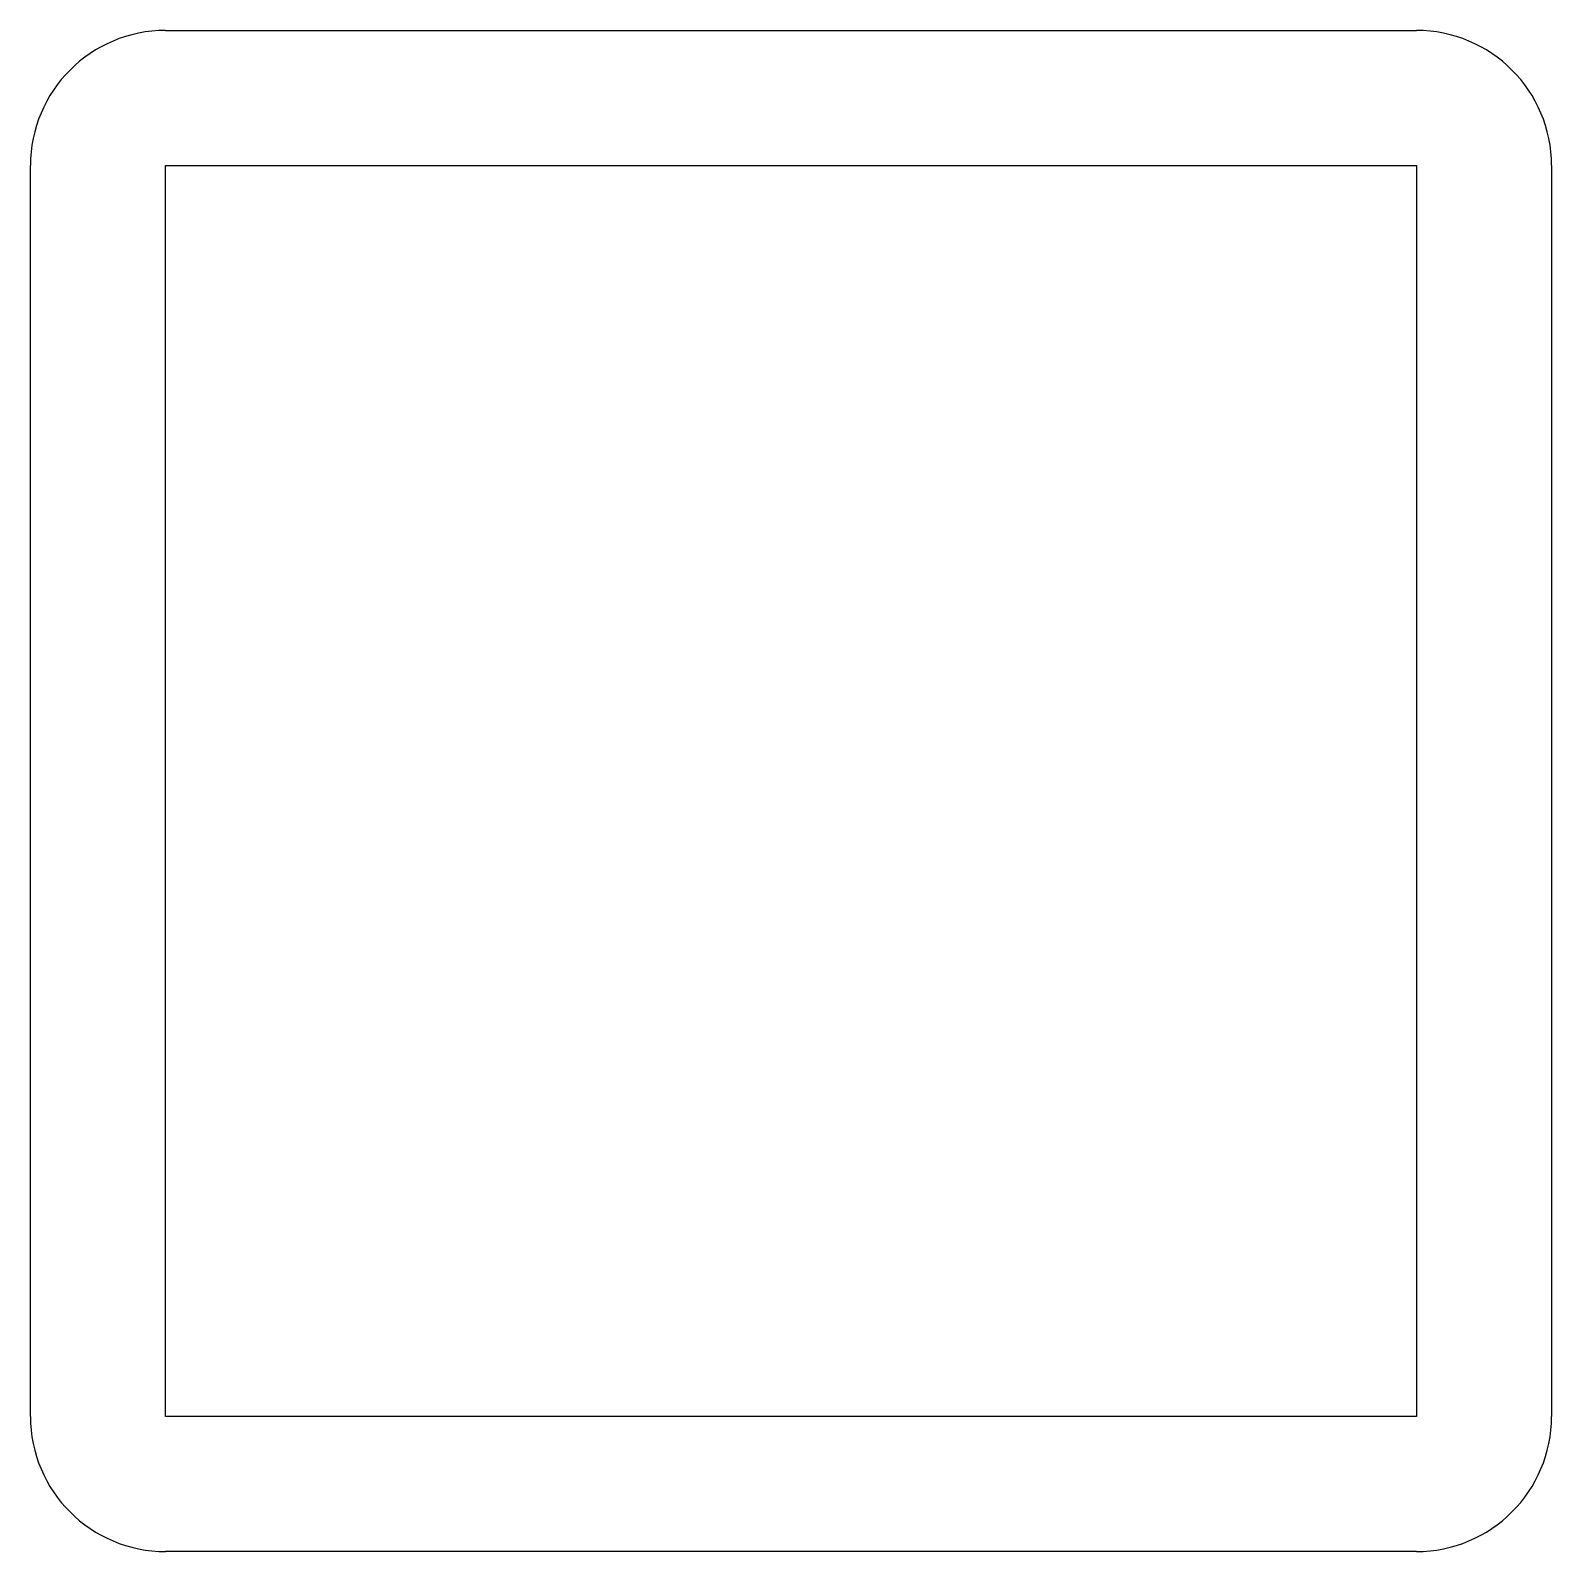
# Model space of a CAD drawing. Extents: x -22.5 to 22.5, y 0 to 45.
import ezdxf

# ---------------------------------------------------------------- set-up
doc = ezdxf.new("R2010")
doc.units = 0

msp = doc.modelspace()

# ---------------------------------------------------------------- linework, layer by layer
for p, q in [((-18.5, 45), (18.5, 45)), ((-22.5, 4), (-22.5, 41)), ((-18.5, 41), (18.5, 41)), ((-18.5, 4), (-18.5, 41)), ((18.5, 41), (18.5, 4)), ((22.5, 41), (22.5, 4)), ((18.5, 4), (-18.5, 4)), ((18.5, 0), (-18.5, 0))]:
    msp.add_line(p, q)
for centre, start, end in [((-18.5, 41), 90, 180), ((18.5, 41), 0, 90), ((-18.5, 4), 180, 270), ((18.5, 4), 270, 0)]:
    msp.add_arc(centre, 4, start, end)

doc.saveas('drawing.dxf')
